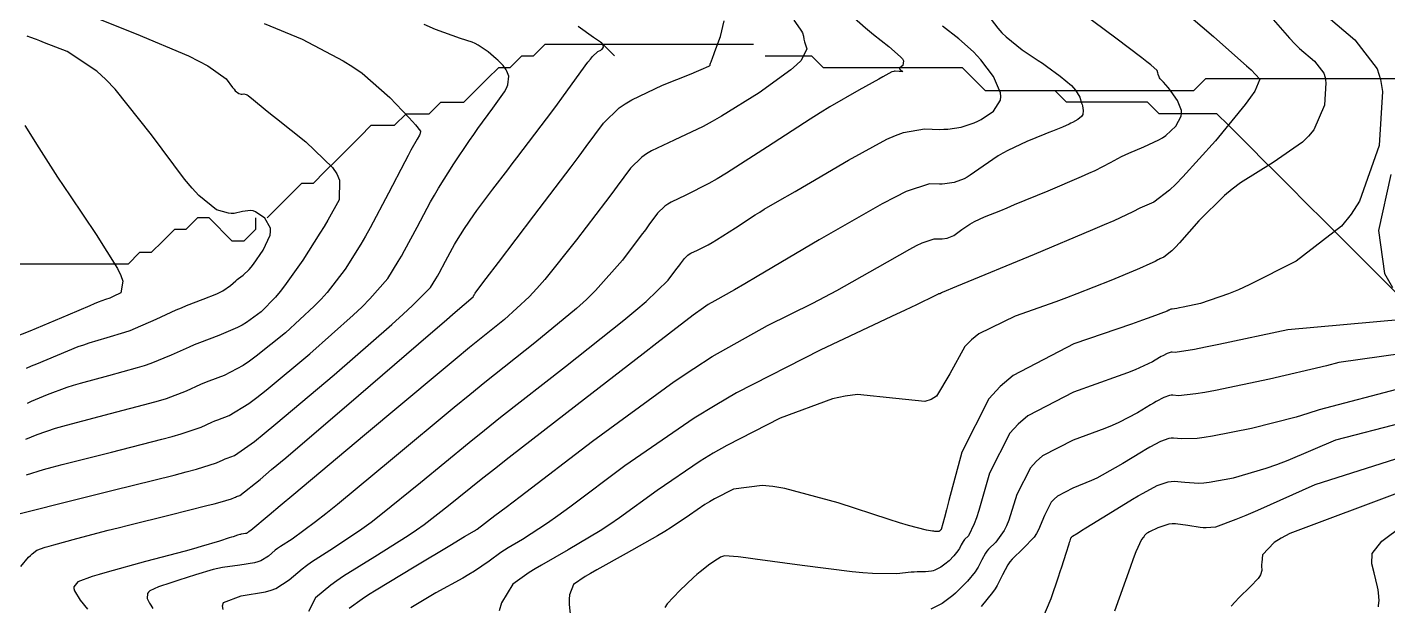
# Model space of a CAD drawing. Header units: metres. Extents: x 837117 to 838477, y 1189012 to 1191015.
# Drawn here: x 837881.3 to 837998.7, y 1190853.4 to 1190903.3 of the extents above; entities that cross this region are included whole.
import ezdxf

# ---------------------------------------------------------------- set-up
doc = ezdxf.new("R2010")
doc.units = ezdxf.units.M
doc.header["$LTSCALE"] = 0.3
doc.layers.add('COTAS 10', color=1, linetype='Continuous')
doc.layers.add('COTAS INT', color=252, linetype='Continuous')
doc.layers.add('DRENAJE', color=5, linetype='Continuous', lineweight=25)

msp = doc.modelspace()

# ---------------------------------------------------------------- linework, layer by layer
at = {"layer": 'COTAS 10'}
for points, elevation in [([(837886.275, 1190904.492), (837890.696, 1190902.747), (837895.192, 1190900.84), (837896.105, 1190900.398), (837896.873, 1190899.994), (837898.451, 1190898.846), (837899.007, 1190898.103), (837899.131, 1190897.954), (837899.243, 1190897.83), (837899.54, 1190897.589), (837899.737, 1190897.537), (837899.786, 1190897.532), (837899.832, 1190897.531), (837899.975, 1190897.562), (837900.179, 1190897.518), (837900.263, 1190897.47), (837900.359, 1190897.407), (837900.802, 1190897.049), (837901.816, 1190896.215), (837902.27, 1190895.851), (837902.8, 1190895.43), (837905.341, 1190893.429), (837907.624, 1190891.214), (837907.99, 1190890.657), (837908.242, 1190890.126), (837908.193, 1190888.411), (837907.225, 1190886.669), (837906.897, 1190886.12), (837906.544, 1190885.542), (837905.055, 1190883.214), (837903.496, 1190880.996), (837903.1, 1190880.488), (837902.719, 1190880.025), (837901.469, 1190878.736), (837900.209, 1190877.823), (837899.822, 1190877.596), (837899.418, 1190877.382), (837897.819, 1190876.703), (837896.149, 1190876.075), (837895.699, 1190875.893), (837895.256, 1190875.707), (837893.701, 1190875.003), (837891.951, 1190874.287), (837891.383, 1190874.093), (837890.781, 1190873.901), (837888.305, 1190873.222), (837885.844, 1190872.563), (837885.251, 1190872.384), (837884.695, 1190872.206), (837883.004, 1190871.574), (837881.634, 1190870.992), (837881.281, 1190870.845)], 1660), ([(837980.929, 1190904.84), (837983.668, 1190902.504), (837986.027, 1190900.423), (837986.499, 1190899.994), (837986.892, 1190899.63), (837987.657, 1190898.845), (837987.221, 1190897.804), (837986.858, 1190897.278), (837986.389, 1190896.649), (837983.817, 1190893.516), (837981.022, 1190890.388), (837980.411, 1190889.762), (837979.871, 1190889.239), (837978.513, 1190888.218), (837977.689, 1190887.879), (837977.487, 1190887.787), (837977.295, 1190887.695), (837976.695, 1190887.369), (837975.066, 1190886.611), (837974.226, 1190886.247), (837973.217, 1190885.816), (837968.165, 1190883.704), (837961.487, 1190880.94), (837960.238, 1190880.423), (837960.186, 1190880.399), (837960.172, 1190880.392), (837960.16, 1190880.385), (837960.119, 1190880.356), (837960.084, 1190880.331), (837960.075, 1190880.326), (837960.067, 1190880.322), (837960.04, 1190880.312), (837960.015, 1190880.308), (837960.008, 1190880.308), (837960.001, 1190880.307), (837959.973, 1190880.309), (837959.91, 1190880.287), (837959.88, 1190880.273), (837959.845, 1190880.254), (837959.673, 1190880.156), (837958.02, 1190879.36), (837957.05, 1190878.901), (837955.858, 1190878.338), (837949.705, 1190875.447), (837942.498, 1190871.744), (837940.641, 1190870.67), (837938.845, 1190869.575), (837932.859, 1190865.447), (837928.103, 1190861.876), (837927.083, 1190861.133), (837926.19, 1190860.497), (837924.034, 1190859.086), (837922.79, 1190858.366), (837922.472, 1190858.164), (837922.166, 1190857.962), (837921.154, 1190857.225), (837919.878, 1190856.354), (837919.405, 1190856.068), (837918.88, 1190855.761), (837916.551, 1190854.49), (837914.392, 1190853.181)], 1680), ([(837947.436, 1190903.927), (837947.993, 1190903.146), (837948.096, 1190902.984), (837948.177, 1190902.845), (837948.284, 1190902.537), (837948.303, 1190902.276), (837948.328, 1190902.168), (837948.361, 1190902.043), (837948.552, 1190901.459), (837948.071, 1190900.456), (837947.68, 1190900.068), (837947.178, 1190899.631), (837944.434, 1190897.652), (837941.198, 1190895.629), (837940.386, 1190895.165), (837939.609, 1190894.742), (837937.108, 1190893.56), (837935.152, 1190892.636), (837934.72, 1190892.375), (837934.335, 1190892.112), (837933.338, 1190891.146), (837932.207, 1190889.599), (837931.738, 1190888.97), (837931.2, 1190888.255), (837928.694, 1190884.947), (837925.944, 1190881.539), (837925.253, 1190880.761), (837924.593, 1190880.054), (837922.464, 1190878.096), (837919.438, 1190875.655), (837918.213, 1190874.644), (837916.819, 1190873.487), (837910.387, 1190868.096), (837904.301, 1190862.978), (837903.126, 1190861.994), (837902.173, 1190861.197), (837900.571, 1190859.879), (837900.431, 1190859.79), (837900.399, 1190859.767), (837900.37, 1190859.746), (837900.289, 1190859.675), (837900.199, 1190859.62), (837900.164, 1190859.608), (837900.125, 1190859.597), (837899.95, 1190859.569), (837899.745, 1190859.541), (837899.687, 1190859.529), (837899.63, 1190859.516), (837899.42, 1190859.456), (837899.055, 1190859.335), (837898.899, 1190859.283), (837898.719, 1190859.224), (837897.874, 1190858.947), (837896.287, 1190858.476), (837895.641, 1190858.295), (837894.905, 1190858.092), (837891.498, 1190857.179), (837888.17, 1190856.27), (837887.484, 1190856.07), (837886.899, 1190855.894), (837885.638, 1190855.443), (837885.308, 1190855.017), (837885.311, 1190854.855), (837885.355, 1190854.674), (837885.853, 1190853.862), (837886.481, 1190853.069)], 1670), ([(838000, 1190872.171), (837992.766, 1190870.294), (837991.794, 1190869.972), (837990.793, 1190869.664), (837986.945, 1190868.683), (837983.565, 1190868.008), (837982.86, 1190867.894), (837982.254, 1190867.811), (837980.899, 1190867.776), (837980.192, 1190867.845), (837979.996, 1190867.828), (837979.799, 1190867.797), (837979.085, 1190867.553), (837978.151, 1190867.053), (837977.815, 1190866.86), (837977.446, 1190866.643), (837975.837, 1190865.661), (837974.061, 1190864.641), (837973.588, 1190864.4), (837973.123, 1190864.177), (837971.509, 1190863.523), (837970.183, 1190862.833), (837969.899, 1190862.587), (837969.652, 1190862.319), (837969.062, 1190861.152), (837968.564, 1190859.913), (837968.376, 1190859.597), (837968.165, 1190859.294), (837967.221, 1190858.302), (837966.288, 1190857.402), (837966.084, 1190857.157), (837965.904, 1190856.914), (837965.451, 1190856.052), (837964.988, 1190855.116), (837964.802, 1190854.827), (837964.59, 1190854.524), (837963.617, 1190853.319)], 1690)]:
    msp.add_lwpolyline(points, dxfattribs=dict(at, elevation=elevation))
at = {"layer": 'COTAS INT'}
for points, elevation in [([(837952.408, 1190904.338), (837953.614, 1190903.267), (837953.961, 1190902.974), (837954.313, 1190902.682), (837955.634, 1190901.644), (837956.648, 1190900.769), (837956.807, 1190900.582), (837956.914, 1190900.418), (837956.858, 1190900.024), (837956.591, 1190899.809), (837956.564, 1190899.759), (837956.557, 1190899.712), (837956.701, 1190899.578), (837956.845, 1190899.498), (837956.838, 1190899.487), (837956.811, 1190899.48), (837956.542, 1190899.492), (837956.197, 1190899.513), (837956.122, 1190899.511), (837956.055, 1190899.506), (837955.888, 1190899.462), (837955.384, 1190899.181), (837955.106, 1190899.027), (837954.768, 1190898.84), (837953.044, 1190897.892), (837950.549, 1190896.432), (837949.725, 1190895.923), (837948.842, 1190895.369), (837945.171, 1190892.991), (837941.626, 1190890.724), (837940.823, 1190890.24), (837940.097, 1190889.819), (837938.119, 1190888.819), (837936.847, 1190888.218), (837936.566, 1190888.048), (837936.316, 1190887.877), (837935.667, 1190887.249), (837934.932, 1190886.243), (837934.627, 1190885.834), (837934.277, 1190885.369), (837932.647, 1190883.217), (837930.322, 1190880.587), (837929.535, 1190879.819), (837928.686, 1190879.034), (837925.099, 1190876.059), (837920.784, 1190872.648), (837919.476, 1190871.589), (837918.119, 1190870.479), (837912.805, 1190866.059), (837908.049, 1190862.108), (837907.042, 1190861.295), (837906.17, 1190860.604), (837904.142, 1190859.122), (837903.128, 1190858.478), (837902.896, 1190858.314), (837902.685, 1190858.157), (837902.096, 1190857.646), (837901.443, 1190857.243), (837901.192, 1190857.154), (837900.91, 1190857.076), (837899.635, 1190856.878), (837898.149, 1190856.671), (837897.734, 1190856.587), (837897.317, 1190856.492), (837895.798, 1190856.055), (837894.378, 1190855.581), (837894.023, 1190855.464), (837893.685, 1190855.352), (837892.606, 1190854.996), (837891.869, 1190854.65), (837891.747, 1190854.545), (837891.66, 1190854.436), (837891.643, 1190854.006), (837891.848, 1190853.596), (837891.901, 1190853.499), (837891.952, 1190853.41), (837892.124, 1190853.147)], 1672), ([(837963.793, 1190904.85), (837965.031, 1190903.23), (837965.391, 1190902.84), (837965.759, 1190902.477), (837967.147, 1190901.377), (837968.524, 1190900.457), (837968.885, 1190900.207), (837969.238, 1190899.959), (837970.435, 1190899.079), (837971.387, 1190898.276), (837971.584, 1190898.075), (837971.752, 1190897.885), (837972.12, 1190897.277), (837972.274, 1190896.77), (837972.307, 1190896.642), (837972.337, 1190896.52), (837972.411, 1190896.127), (837972.368, 1190895.791), (837972.325, 1190895.705), (837972.267, 1190895.622), (837971.941, 1190895.348), (837971.484, 1190895.093), (837971.343, 1190895.022), (837971.196, 1190894.951), (837970.614, 1190894.694), (837969.767, 1190894.345), (837969.452, 1190894.217), (837969.103, 1190894.075), (837967.554, 1190893.445), (837965.894, 1190892.681), (837965.475, 1190892.454), (837965.074, 1190892.22), (837963.771, 1190891.322), (837962.665, 1190890.531), (837962.388, 1190890.366), (837962.124, 1190890.224), (837961.275, 1190889.903), (837960.482, 1190889.786), (837960.252, 1190889.771), (837960.019, 1190889.765), (837959.14, 1190889.808), (837957.13, 1190889.123), (837956.183, 1190888.658), (837955.067, 1190888.073), (837949.626, 1190884.965), (837944.266, 1190881.792), (837943.2, 1190881.167), (837942.316, 1190880.651), (837940.635, 1190879.702), (837940.043, 1190879.368), (837939.845, 1190879.239), (837939.633, 1190879.095), (837938.744, 1190878.447), (837936.613, 1190876.807), (837935.617, 1190876.039), (837934.444, 1190875.134), (837928.744, 1190870.73), (837922.875, 1190866.169), (837921.597, 1190865.165), (837920.468, 1190864.273), (837917.642, 1190861.986), (837915.543, 1190860.368), (837914.873, 1190859.899), (837914.165, 1190859.419), (837911.283, 1190857.609), (837908.591, 1190855.925), (837908.002, 1190855.525), (837907.481, 1190855.155), (837906.163, 1190854.058), (837905.557, 1190852.863)], 1676), ([(837909.077, 1190853.176), (837910.177, 1190853.974), (837910.73, 1190854.331), (837911.39, 1190854.748), (837914.67, 1190856.742), (837917.89, 1190858.665), (837918.513, 1190859.037), (837919.019, 1190859.338), (837919.876, 1190859.845), (837919.958, 1190859.889), (837919.976, 1190859.899), (837919.991, 1190859.908), (837920.028, 1190859.932), (837920.053, 1190859.95), (837920.06, 1190859.955), (837920.068, 1190859.96), (837920.098, 1190859.978), (837921.647, 1190861.153), (837922.612, 1190861.888), (837923.809, 1190862.8), (837930.07, 1190867.574), (837937.117, 1190872.717), (837938.81, 1190873.862), (837940.391, 1190874.885), (837945.17, 1190877.574), (837949.087, 1190879.495), (837950.125, 1190880.034), (837951.143, 1190880.576), (837954.65, 1190882.56), (837957.456, 1190884.163), (837958.031, 1190884.465), (837958.52, 1190884.705), (837959.556, 1190885.058), (837960.01, 1190885.036), (837960.13, 1190885.039), (837960.248, 1190885.047), (837960.658, 1190885.107), (837961.096, 1190885.273), (837961.232, 1190885.346), (837961.375, 1190885.431), (837961.945, 1190885.839), (837962.617, 1190886.302), (837962.824, 1190886.423), (837963.04, 1190886.54), (837963.896, 1190886.934), (837965.295, 1190887.507), (837965.854, 1190887.737), (837966.487, 1190887.999), (837969.39, 1190889.199), (837972.277, 1190890.427), (837972.9, 1190890.705), (837973.446, 1190890.956), (837974.78, 1190891.64), (837975.727, 1190892.156), (837976.03, 1190892.301), (837976.35, 1190892.447), (837977.651, 1190892.983), (837978.932, 1190893.586), (837979.24, 1190893.775), (837979.527, 1190893.973), (837980.393, 1190894.767), (837980.863, 1190895.63), (837980.9, 1190895.871), (837980.897, 1190896.113), (837980.549, 1190896.997), (837979.992, 1190897.78), (837979.856, 1190897.958), (837979.728, 1190898.12), (837979.334, 1190898.566), (837979.055, 1190898.874), (837978.999, 1190898.949), (837978.953, 1190899.02), (837978.866, 1190899.238), (837978.84, 1190899.406), (837978.832, 1190899.445), (837978.825, 1190899.481), (837978.798, 1190899.585), (837978.234, 1190900.064), (837977.888, 1190900.336), (837977.46, 1190900.669), (837975.229, 1190902.379), (837972.32, 1190904.515)], 1678), ([(837988.404, 1190904.451), (837990.222, 1190902.357), (837990.665, 1190901.893), (837991.08, 1190901.478), (837992.36, 1190900.398), (837993.168, 1190899.354), (837993.285, 1190898.961), (837993.357, 1190898.525), (837993.235, 1190896.575), (837992.302, 1190894.455), (837991.862, 1190893.911), (837991.344, 1190893.386), (837988.817, 1190891.643), (837985.984, 1190889.884), (837985.272, 1190889.349), (837984.591, 1190888.792), (837982.396, 1190886.606), (837980.723, 1190884.708), (837980.371, 1190884.334), (837980.067, 1190884.025), (837979.375, 1190883.454), (837979.029, 1190883.312), (837978.944, 1190883.273), (837978.863, 1190883.234), (837978.611, 1190883.097), (837977.891, 1190882.764), (837977.516, 1190882.602), (837977.064, 1190882.409), (837974.796, 1190881.462), (837971.847, 1190880.292), (837970.965, 1190879.959), (837970.055, 1190879.622), (837966.534, 1190878.374), (837963.416, 1190876.835), (837962.76, 1190876.315), (837962.194, 1190875.753), (837960.901, 1190873.387), (837959.759, 1190871.461), (837959.288, 1190871.177), (837958.751, 1190871.001), (837956.253, 1190871.266), (837952.934, 1190871.597), (837951.879, 1190871.462), (837950.765, 1190871.229), (837946.253, 1190869.572), (837941.647, 1190867.215), (837940.475, 1190866.542), (837939.348, 1190865.859), (837935.649, 1190863.319), (837932.398, 1190860.952), (837931.553, 1190860.379), (837930.733, 1190859.841), (837927.97, 1190858.195), (837925.65, 1190856.88), (837925.108, 1190856.551), (837924.61, 1190856.236), (837923.176, 1190855.228), (837922.216, 1190853.629), (837922.017, 1190852.943)], 1682), ([(837992.803, 1190904.809), (837995.861, 1190902.229), (837997.789, 1190899.734), (837998.07, 1190898.797), (837998.242, 1190897.753), (837997.951, 1190893.096), (837996.242, 1190888.311), (837995.521, 1190887.187), (837994.691, 1190886.15), (837990.799, 1190883.13), (837986.738, 1190881.079), (837985.802, 1190880.652), (837984.947, 1190880.287), (837982.542, 1190879.478), (837981.024, 1190879.151), (837980.73, 1190879.09), (837980.49, 1190879.042), (837980.075, 1190878.974), (837980.016, 1190878.979), (837980, 1190878.978), (837979.983, 1190878.975), (837979.923, 1190878.955), (837979.845, 1190878.913), (837979.817, 1190878.897), (837979.786, 1190878.878), (837979.65, 1190878.796), (837978.321, 1190878.305), (837977.538, 1190878.029), (837976.574, 1190877.693), (837971.592, 1190875.972), (837966.368, 1190873.252), (837965.251, 1190872.286), (837964.277, 1190871.227), (837961.95, 1190866.63), (837960.824, 1190862.444), (837960.607, 1190861.644), (837960.432, 1190860.999), (837960.142, 1190859.967), (837960.123, 1190859.949), (837960.119, 1190859.944), (837960.116, 1190859.939), (837960.107, 1190859.923), (837960.098, 1190859.904), (837960.094, 1190859.899), (837960.09, 1190859.893), (837960.071, 1190859.869), (837960.048, 1190859.845), (837960.034, 1190859.833), (837960.007, 1190859.813), (837959.978, 1190859.798), (837959.97, 1190859.796), (837959.962, 1190859.793), (837959.932, 1190859.791), (837959.892, 1190859.79), (837959.877, 1190859.789), (837959.861, 1190859.788), (837959.792, 1190859.781), (837959.604, 1190859.792), (837959.513, 1190859.802), (837959.406, 1190859.814), (837958.878, 1190859.885), (837957.325, 1190860.302), (837956.571, 1190860.532), (837955.677, 1190860.813), (837951.277, 1190862.244), (837946.658, 1190863.497), (837945.625, 1190863.665), (837944.699, 1190863.755), (837942.244, 1190863.436), (837940.591, 1190862.59), (837940.171, 1190862.348), (837939.766, 1190862.103), (837938.438, 1190861.191), (837936.857, 1190860.117), (837936.293, 1190859.77), (837935.674, 1190859.4), (837932.981, 1190857.887), (837930.425, 1190856.467), (837929.891, 1190856.157), (837929.434, 1190855.884), (837928.412, 1190855.196), (837928.071, 1190854.325), (837928.042, 1190853.936), (837928.041, 1190853.483), (837928.277, 1190851.313)], 1684), ([(837880.322, 1190861.24), (837881.7, 1190861.602), (837882.514, 1190861.807), (837883.515, 1190862.057), (837888.694, 1190863.338), (837893.956, 1190864.659), (837895.009, 1190864.935), (837895.888, 1190865.172), (837897.605, 1190865.704), (837898.196, 1190865.971), (837898.365, 1190866.042), (837898.536, 1190866.111), (837899.171, 1190866.35), (837900.884, 1190867.558), (837901.734, 1190868.239), (837902.747, 1190869.07), (837907.765, 1190873.321), (837912.741, 1190877.657), (837913.727, 1190878.541), (837914.545, 1190879.288), (837916.084, 1190880.842), (837916.547, 1190881.593), (837916.686, 1190881.834), (837916.829, 1190882.089), (837917.382, 1190883.126), (837917.987, 1190884.245), (837918.163, 1190884.552), (837918.342, 1190884.857), (837919.021, 1190885.946), (837919.822, 1190887.121), (837920.079, 1190887.48), (837920.352, 1190887.853), (837921.463, 1190889.325), (837922.757, 1190891.005), (837923.145, 1190891.511), (837923.545, 1190892.034), (837925.098, 1190894.069), (837926.642, 1190896.124), (837927.038, 1190896.659), (837927.419, 1190897.18), (837928.68, 1190898.94), (837929.676, 1190900.302), (837929.89, 1190900.572), (837930.079, 1190900.795), (837930.538, 1190901.213), (837930.786, 1190901.344), (837930.841, 1190901.385), (837930.891, 1190901.429), (837931.022, 1190901.607), (837930.944, 1190901.852), (837930.862, 1190901.938), (837930.753, 1190902.032), (837930.145, 1190902.438), (837928.816, 1190903.382)], 1666), ([(837880.732, 1190856.765), (837881.407, 1190857.556), (837881.563, 1190857.72), (837881.705, 1190857.861), (837882.103, 1190858.172), (837882.823, 1190858.423), (837883.168, 1190858.526), (837883.575, 1190858.643), (837885.573, 1190859.186), (837888.271, 1190859.886), (837889.12, 1190860.102), (837890.013, 1190860.327), (837893.61, 1190861.221), (837896.786, 1190862.015), (837897.414, 1190862.177), (837897.934, 1190862.315), (837898.907, 1190862.604), (837899.177, 1190862.726), (837899.254, 1190862.758), (837899.332, 1190862.79), (837899.622, 1190862.899), (837901.372, 1190864.284), (837902.371, 1190865.12), (837903.593, 1190866.153), (837909.864, 1190871.516), (837916.081, 1190876.867), (837917.27, 1190877.892), (837918.227, 1190878.718), (837919.761, 1190880.051), (837919.789, 1190880.097), (837919.798, 1190880.112), (837919.806, 1190880.127), (837919.84, 1190880.191), (837919.877, 1190880.259), (837919.888, 1190880.278), (837919.899, 1190880.296), (837919.94, 1190880.363), (837919.989, 1190880.435), (837920.021, 1190880.479), (837920.089, 1190880.569), (837920.888, 1190881.617), (837921.953, 1190883.016), (837925.003, 1190887.023), (837928.221, 1190891.269), (837928.915, 1190892.193), (837929.523, 1190893.008), (837931.009, 1190895.043), (837932.354, 1190896.347), (837932.874, 1190896.702), (837933.457, 1190897.054), (837936.097, 1190898.302), (837938.572, 1190899.301), (837939.051, 1190899.497), (837939.442, 1190899.657), (837940.108, 1190899.943), (837940.175, 1190899.991), (837940.187, 1190900.002), (837940.197, 1190900.011), (837940.209, 1190900.036), (837940.206, 1190900.057), (837940.206, 1190900.065), (837940.207, 1190900.073), (837940.213, 1190900.109), (837940.231, 1190900.167), (837940.239, 1190900.189), (837940.248, 1190900.214), (837940.292, 1190900.324), (837940.449, 1190900.736), (837940.531, 1190900.952), (837940.629, 1190901.211), (837941.117, 1190902.513), (837941.419, 1190903.868)], 1668), ([(837901.724, 1190903.632), (837905, 1190902.272), (837908.544, 1190900.421), (837909.394, 1190899.884), (837910.187, 1190899.335), (837912.577, 1190897.262), (837914.209, 1190895.51), (837914.524, 1190895.164), (837914.78, 1190894.877), (837915.209, 1190894.344), (837915.192, 1190894.152), (837915.167, 1190894.081), (837915.132, 1190894.002), (837914.932, 1190893.654), (837914.396, 1190892.697), (837914.15, 1190892.235), (837913.861, 1190891.687), (837912.464, 1190888.996), (837910.873, 1190886.011), (837910.462, 1190885.278), (837910.064, 1190884.586), (837908.731, 1190882.423), (837907.179, 1190880.426), (837906.642, 1190879.839), (837906.059, 1190879.236), (837903.568, 1190876.931), (837901.055, 1190874.905), (837900.459, 1190874.477), (837899.907, 1190874.107), (837898.27, 1190873.252), (837896.944, 1190872.754), (837896.588, 1190872.609), (837896.236, 1190872.462), (837895.003, 1190871.903), (837893.263, 1190871.249), (837892.592, 1190871.04), (837891.839, 1190870.82), (837888.435, 1190869.927), (837885.068, 1190869.061), (837884.338, 1190868.859), (837883.696, 1190868.672), (837882.11, 1190868.13), (837881.148, 1190867.72)], 1662), ([(837881.216, 1190864.685), (837882.698, 1190865.137), (837883.426, 1190865.333), (837884.292, 1190865.559), (837888.564, 1190866.632), (837892.897, 1190867.74), (837893.801, 1190867.988), (837894.576, 1190868.211), (837896.304, 1190868.803), (837897.216, 1190869.216), (837897.476, 1190869.326), (837897.74, 1190869.433), (837898.72, 1190869.801), (837900.395, 1190870.833), (837901.097, 1190871.358), (837901.901, 1190871.988), (837905.666, 1190875.126), (837909.4, 1190878.446), (837910.185, 1190879.19), (837910.862, 1190879.857), (837912.408, 1190881.633), (837913.306, 1190883.089), (837913.574, 1190883.556), (837913.851, 1190884.05), (837914.923, 1190886.061), (837916.096, 1190888.231), (837916.437, 1190888.826), (837916.785, 1190889.417), (837918.101, 1190891.529), (837919.446, 1190893.536), (837919.813, 1190894.061), (837920.177, 1190894.574), (837921.472, 1190896.314), (837922.463, 1190897.745), (837922.635, 1190898.062), (837922.763, 1190898.344), (837922.859, 1190899.077), (837922.664, 1190899.532), (837922.61, 1190899.638), (837922.555, 1190899.736), (837922.356, 1190900.021), (837922.033, 1190900.339), (837921.901, 1190900.458), (837921.75, 1190900.589), (837921.049, 1190901.177), (837920.187, 1190901.765), (837919.934, 1190901.897), (837919.674, 1190902.016), (837918.685, 1190902.334), (837916.525, 1190903.126), (837915.527, 1190903.543)], 1664), ([(837898.187, 1190853.038), (837898.137, 1190853.373), (837898.229, 1190853.654), (837899.733, 1190854.223), (837901.847, 1190854.569), (837902.323, 1190854.711), (837902.751, 1190854.872), (837903.902, 1190855.616), (837904.999, 1190856.569), (837905.392, 1190856.861), (837905.825, 1190857.165), (837907.712, 1190858.365), (837910.167, 1190860.012), (837910.958, 1190860.597), (837911.796, 1190861.238), (837915.224, 1190864.022), (837919.418, 1190867.472), (837920.739, 1190868.534), (837922.131, 1190869.641), (837927.734, 1190874.022), (837932.778, 1190878.015), (837933.817, 1190878.878), (837934.701, 1190879.634), (837936.6, 1190881.488), (837937.354, 1190882.482), (837937.516, 1190882.697), (837937.657, 1190882.886), (837937.997, 1190883.352), (837938.296, 1190883.642), (837938.412, 1190883.721), (837938.542, 1190883.8), (837939.13, 1190884.078), (837940.045, 1190884.54), (837940.38, 1190884.735), (837940.752, 1190884.958), (837942.391, 1190886.006), (837944.088, 1190887.106), (837944.496, 1190887.362), (837944.878, 1190887.598), (837946.031, 1190888.272), (837947.564, 1190889.148), (837948.184, 1190889.51), (837948.889, 1190889.924), (837952.143, 1190891.848), (837955.469, 1190893.64), (837956.22, 1190893.97), (837956.896, 1190894.228), (837958.723, 1190894.558), (837960.028, 1190894.494), (837960.374, 1190894.503), (837960.715, 1190894.524), (837961.893, 1190894.699), (837963.008, 1190895.06), (837963.31, 1190895.199), (837963.607, 1190895.355), (837964.655, 1190896.058), (837965.28, 1190897.013), (837965.311, 1190897.328), (837965.281, 1190897.664), (837964.658, 1190899.059), (837963.578, 1190900.494), (837963.259, 1190900.855), (837962.932, 1190901.2), (837961.676, 1190902.318), (837960.267, 1190903.403)], 1674), ([(837881.217, 1190873.89), (837881.662, 1190874.072), (837882.121, 1190874.263), (837883.898, 1190875.019), (837885.693, 1190875.741), (837886.163, 1190875.91), (837886.621, 1190876.066), (837888.176, 1190876.516), (837889.722, 1190876.981), (837890.175, 1190877.145), (837890.638, 1190877.325), (837892.4, 1190878.103), (837894.138, 1190878.904), (837894.587, 1190879.098), (837895.021, 1190879.28), (837896.473, 1190879.838), (837897.66, 1190880.311), (837897.928, 1190880.439), (837898.169, 1190880.567), (837898.819, 1190881.018), (837899.279, 1190881.426), (837899.401, 1190881.526), (837899.52, 1190881.62), (837899.929, 1190881.913), (837900.431, 1190882.399), (837900.609, 1190882.614), (837900.803, 1190882.865), (837901.645, 1190884.064), (837902.245, 1190885.358), (837902.287, 1190885.668), (837902.275, 1190885.959), (837901.784, 1190886.835), (837900.978, 1190887.374), (837900.768, 1190887.451), (837900.563, 1190887.497), (837899.873, 1190887.402), (837899.13, 1190887.242), (837898.893, 1190887.247), (837898.643, 1190887.274), (837897.625, 1190887.546), (837896.089, 1190888.791), (837895.512, 1190889.43), (837894.869, 1190890.198), (837891.998, 1190894.035), (837888.874, 1190897.978), (837888.071, 1190898.812), (837887.296, 1190899.534), (837884.721, 1190901.212), (837882.769, 1190901.982), (837882.387, 1190902.132), (837882.074, 1190902.255), (837881.512, 1190902.468), (837881.373, 1190902.508), (837881.326, 1190902.521), (837881.276, 1190902.535)], 1658), ([(837881.087, 1190894.835), (837882.275, 1190892.894), (837883.911, 1190890.369), (837884.435, 1190889.579), (837884.989, 1190888.75), (837887.248, 1190885.43), (837889.071, 1190882.478), (837889.35, 1190881.882), (837889.532, 1190881.382), (837889.375, 1190880.375), (837888.688, 1190880.057), (837888.535, 1190879.991), (837888.399, 1190879.934), (837888.046, 1190879.811), (837887.397, 1190879.568), (837887.075, 1190879.436), (837886.692, 1190879.275), (837884.792, 1190878.464), (837882.607, 1190877.534), (837882.043, 1190877.3), (837881.497, 1190877.076), (837879.672, 1190876.349)], 1656), ([(837998.97, 1190890.594), (837997.904, 1190885.757), (837998.402, 1190882.058), (837999.113, 1190880.848)], 1686), ([(838000, 1190878.071), (837990.057, 1190877.201), (837984.11, 1190875.926), (837982.952, 1190875.689), (837982.005, 1190875.501), (837980.35, 1190875.241), (837980.075, 1190875.268), (837979.998, 1190875.261), (837979.922, 1190875.249), (837979.644, 1190875.154), (837979.28, 1190874.96), (837979.149, 1190874.884), (837979.006, 1190874.8), (837978.379, 1190874.418), (837976.901, 1190873.75), (837976.221, 1190873.486), (837975.424, 1190873.187), (837971.564, 1190871.822), (837967.639, 1190869.779), (837966.8, 1190869.053), (837966.068, 1190868.257), (837964.32, 1190864.804), (837963.404, 1190861.6), (837963.197, 1190860.962), (837963.01, 1190860.431), (837962.501, 1190859.412), (837962.178, 1190859.1), (837962.107, 1190859.015), (837962.045, 1190858.931), (837961.888, 1190858.632), (837961.728, 1190858.308), (837961.663, 1190858.208), (837961.59, 1190858.103), (837961.253, 1190857.686), (837960.839, 1190857.262), (837960.718, 1190857.153), (837960.594, 1190857.047), (837960.119, 1190856.695), (837959.615, 1190856.435), (837959.473, 1190856.388), (837959.328, 1190856.351), (837958.795, 1190856.306), (837958.086, 1190856.294), (837957.832, 1190856.279), (837957.551, 1190856.257), (837956.328, 1190856.137), (837954.232, 1190856.149), (837953.401, 1190856.213), (837952.461, 1190856.302), (837948.164, 1190856.84), (837944.091, 1190857.401), (837943.293, 1190857.505), (837942.637, 1190857.586), (837941.462, 1190857.693), (837941.122, 1190857.557), (837940.993, 1190857.485), (837940.849, 1190857.399), (837940.203, 1190856.966), (837939.35, 1190856.296), (837939.075, 1190856.061), (837938.783, 1190855.804), (837937.59, 1190854.697), (837936.514, 1190853.529), (837936.297, 1190853.233)], 1686), ([(838000, 1190875.135), (837994.471, 1190874.369), (837993.394, 1190874.086), (837988.501, 1190872.942), (837983.838, 1190871.967), (837982.906, 1190871.791), (837982.13, 1190871.656), (837980.624, 1190871.508), (837980.134, 1190871.556), (837979.997, 1190871.545), (837979.86, 1190871.523), (837979.364, 1190871.354), (837978.715, 1190871.006), (837978.482, 1190870.872), (837978.226, 1190870.721), (837977.108, 1190870.039), (837975.481, 1190869.196), (837974.905, 1190868.943), (837974.273, 1190868.682), (837971.536, 1190867.673), (837968.911, 1190866.306), (837968.35, 1190865.82), (837967.86, 1190865.288), (837966.691, 1190862.978), (837965.984, 1190860.756), (837965.786, 1190860.28), (837965.587, 1190859.863), (837964.861, 1190858.857), (837964.233, 1190858.251), (837964.096, 1190858.086), (837963.974, 1190857.923), (837963.669, 1190857.342), (837963.358, 1190856.712), (837963.232, 1190856.517), (837963.09, 1190856.313), (837962.435, 1190855.502), (837961.631, 1190854.678), (837961.395, 1190854.466), (837961.153, 1190854.261), (837960.231, 1190853.577), (837959.253, 1190853.072)], 1688), ([(837968.844, 1190852.095), (837969.646, 1190853.997), (837970.286, 1190855.88), (837970.434, 1190856.323), (837970.568, 1190856.732), (837970.947, 1190857.925), (837971.186, 1190858.712), (837971.233, 1190858.864), (837971.272, 1190858.989), (837971.341, 1190859.202), (837971.357, 1190859.23), (837971.363, 1190859.237), (837971.368, 1190859.244), (837971.391, 1190859.266), (837971.413, 1190859.289), (837971.418, 1190859.295), (837971.422, 1190859.302), (837971.433, 1190859.327), (837971.444, 1190859.349), (837971.449, 1190859.355), (837971.455, 1190859.359), (837971.481, 1190859.373), (837971.972, 1190859.672), (837972.271, 1190859.857), (837972.641, 1190860.086), (837974.565, 1190861.282), (837976.667, 1190862.564), (837977.148, 1190862.848), (837977.586, 1190863.1), (837978.805, 1190863.752), (837979.738, 1190864.07), (837979.995, 1190864.112), (837980.251, 1190864.133), (837981.173, 1190864.043), (837982.379, 1190863.966), (837982.814, 1190863.996), (837983.293, 1190864.049), (837985.389, 1190864.424), (837988.191, 1190865.242), (837989.116, 1190865.574), (837990.105, 1190865.951), (837994.215, 1190867.694), (838000, 1190869.206)], 1692), ([(838000, 1190866.241), (837992.385, 1190863.8), (837987.445, 1190861.608), (837986.439, 1190861.176), (837985.59, 1190860.82), (837983.832, 1190860.165), (837983.02, 1190860.09), (837982.768, 1190860.099), (837982.503, 1190860.121), (837981.448, 1190860.31), (837980.361, 1190860.446), (837980.076, 1190860.435), (837979.799, 1190860.403), (837978.857, 1190860.111), (837978.136, 1190859.747), (837977.998, 1190859.669), (837977.886, 1190859.602), (837977.703, 1190859.442), (837977.656, 1190859.33), (837977.63, 1190859.292), (837977.597, 1190859.252), (837977.431, 1190859.085), (837976.952, 1190858.022), (837976.723, 1190857.419), (837976.452, 1190856.68), (837975.123, 1190852.895)], 1694), ([(838000, 1190863.276), (837990.231, 1190859.618), (837989.498, 1190859.198), (837988.902, 1190858.819), (837987.894, 1190857.781), (837987.815, 1190857.099), (837987.806, 1190856.944), (837987.802, 1190856.804), (837987.83, 1190856.418), (837987.717, 1190856.031), (837987.624, 1190855.89), (837987.503, 1190855.733), (837986.842, 1190855.044), (837985.85, 1190854.058), (837985.521, 1190853.714), (837985.168, 1190853.339)], 1696), ([(837997.887, 1190853.289), (837997.904, 1190853.388), (837997.947, 1190853.827), (837997.9, 1190854.497), (837997.86, 1190854.741), (837997.808, 1190855.011), (837997.522, 1190856.2), (837997.313, 1190856.995), (837997.336, 1190857.87), (837998.189, 1190858.937), (838000, 1190860.311)], 1698)]:
    msp.add_lwpolyline(points, dxfattribs=dict(at, elevation=elevation))
at = {"layer": 'DRENAJE'}
for points in [[(837901.98, 1190886.853, 0), (837902.979, 1190887.853, 0), (837903.979, 1190888.853, 0), (837904.979, 1190889.852, 0), (837905.978, 1190889.852, 0), (837906.978, 1190890.852, 0), (837907.978, 1190891.852, 0), (837908.977, 1190892.851, 0), (837909.977, 1190893.851, 0), (837910.977, 1190894.851, 0), (837912.976, 1190894.851, 0), (837913.976, 1190895.85, 0), (837915.975, 1190895.85, 0), (837916.975, 1190896.85, 0), (837918.974, 1190896.85, 0), (837919.974, 1190897.85, 0), (837920.973, 1190898.849, 0), (837921.973, 1190899.849, 0), (837922.973, 1190899.849, 0), (837923.972, 1190900.849, 0), (837924.972, 1190900.849, 0), (837925.972, 1190901.848, 0), (837930.97, 1190901.848, 0), (837943.966, 1190901.848, 0)], [(837931.97, 1190900.849, 0), (837930.97, 1190901.848, 0)], [(838005.945, 1190901.848, 0), (838003.945, 1190901.848, 0), (838002.946, 1190900.849, 0), (838000.946, 1190898.849, 0), (837982.952, 1190898.849, 0), (837981.953, 1190897.85, 0)], [(837944.965, 1190900.849, 0), (837948.964, 1190900.849, 0), (837949.964, 1190899.849, 0), (837961.96, 1190899.849, 0), (837963.959, 1190897.85, 0), (837969.957, 1190897.85, 0), (837981.953, 1190897.85, 0)], [(837999.947, 1190879.856, 0), (837997.947, 1190881.855, 0), (837996.948, 1190882.855, 0), (837995.948, 1190883.854, 0), (837994.948, 1190884.854, 0), (837993.949, 1190885.854, 0), (837992.949, 1190886.853, 0), (837991.949, 1190887.853, 0), (837989.95, 1190889.852, 0), (837988.95, 1190890.852, 0), (837987.951, 1190891.852, 0), (837986.951, 1190892.851, 0), (837985.951, 1190893.851, 0), (837984.952, 1190894.851, 0), (837983.952, 1190895.85, 0), (837978.954, 1190895.85, 0), (837977.954, 1190896.85, 0), (837970.957, 1190896.85, 0), (837969.957, 1190897.85, 0)], [(837900.98, 1190886.853, 0), (837900.98, 1190885.854, 0), (837899.98, 1190884.854, 0), (837898.981, 1190884.854, 0), (837896.981, 1190886.853, 0), (837895.982, 1190886.853, 0), (837894.982, 1190885.854, 0), (837893.982, 1190885.854, 0), (837892.983, 1190884.854, 0), (837891.983, 1190883.854, 0), (837890.983, 1190883.854, 0), (837889.984, 1190882.855, 0), (837869.991, 1190882.855, 0)]]:
    msp.add_polyline3d(points, dxfattribs=at)

doc.saveas('drawing.dxf')
